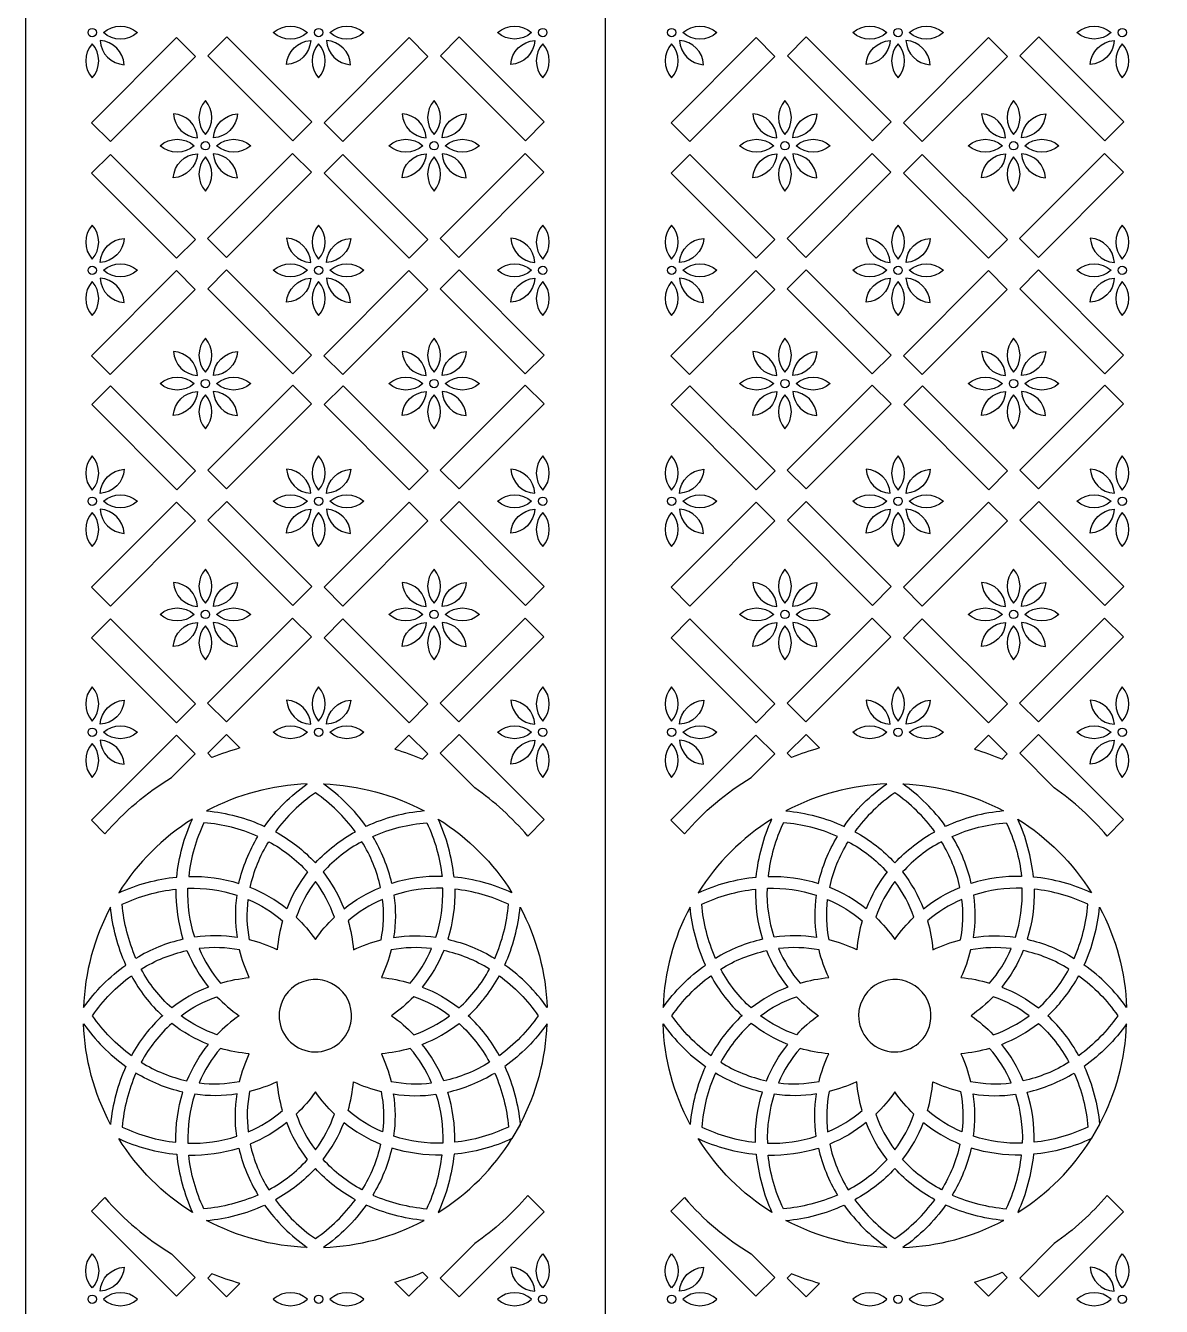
# Model space of a CAD drawing. Header units: millimetres. Extents: x 0 to 1000, y 0 to 2000.
# Drawn here: x 0 to 490, y 875 to 1427 of the extents above; entities that cross this region are included whole.
import ezdxf

# ---------------------------------------------------------------- set-up
doc = ezdxf.new("R2010")
doc.units = ezdxf.units.MM
doc.layers.add('Image', color=70, linetype='Continuous')

msp = doc.modelspace()

# ---------------------------------------------------------------- linework, layer by layer
at = {"layer": 'Image'}
for points in [[(250, 2000), (0, 2000), (0, 0), (250, 0), (500, 0), (750, 0), (1000, 0), (1000, 2000), (750, 2000), (500, 2000)], [(28.45, 1385.32), (36.55, 1377.23), (73.24, 1413.92), (65.14, 1422.01)], [(123.45, 1385.62), (115.35, 1377.52), (78.66, 1414.21), (86.76, 1422.31)], [(128.77, 1385.32), (136.86, 1377.23), (173.55, 1413.92), (165.46, 1422.01)], [(223.76, 1385.62), (215.67, 1377.52), (178.98, 1414.21), (187.07, 1422.31)], [(278.45, 1385.32), (286.55, 1377.23), (323.24, 1413.92), (315.14, 1422.01)], [(373.45, 1385.62), (365.35, 1377.52), (328.66, 1414.21), (336.76, 1422.31)], [(378.77, 1385.32), (386.86, 1377.23), (423.55, 1413.92), (415.46, 1422.01)], [(473.76, 1385.62), (465.67, 1377.52), (428.98, 1414.21), (437.07, 1422.31)], [(28.45, 1363.56), (36.55, 1371.66), (73.24, 1334.97), (65.14, 1326.87)], [(123.3, 1363.9), (115.21, 1371.99), (78.52, 1335.3), (86.61, 1327.21)], [(128.77, 1363.56), (136.86, 1371.66), (173.55, 1334.97), (165.46, 1326.87)], [(223.62, 1363.9), (215.52, 1371.99), (178.83, 1335.3), (186.92, 1327.21)], [(278.45, 1363.56), (286.55, 1371.66), (323.24, 1334.97), (315.14, 1326.87)], [(373.3, 1363.9), (365.21, 1371.99), (328.52, 1335.3), (336.61, 1327.21)], [(378.77, 1363.56), (386.86, 1371.66), (423.55, 1334.97), (415.46, 1326.87)], [(473.62, 1363.9), (465.52, 1371.99), (428.83, 1335.3), (436.92, 1327.21)], [(28.38, 1284.78), (36.47, 1276.68), (73.17, 1313.37), (65.07, 1321.47)], [(123.38, 1285.07), (115.28, 1276.98), (78.59, 1313.67), (86.68, 1321.76)], [(128.69, 1284.78), (136.79, 1276.68), (173.48, 1313.37), (165.38, 1321.47)], [(223.69, 1285.07), (215.59, 1276.98), (178.9, 1313.67), (187, 1321.76)], [(278.38, 1284.78), (286.47, 1276.68), (323.17, 1313.37), (315.07, 1321.47)], [(373.38, 1285.07), (365.28, 1276.98), (328.59, 1313.67), (336.68, 1321.76)], [(378.69, 1284.78), (386.79, 1276.68), (423.48, 1313.37), (415.38, 1321.47)], [(473.69, 1285.07), (465.59, 1276.98), (428.9, 1313.67), (437, 1321.76)], [(28.53, 1263.65), (36.62, 1271.74), (73.31, 1235.05), (65.22, 1226.96)], [(123.38, 1263.99), (115.28, 1272.08), (78.59, 1235.39), (86.68, 1227.3)], [(128.84, 1263.65), (136.93, 1271.74), (173.62, 1235.05), (165.53, 1226.96)], [(223.69, 1263.99), (215.59, 1272.08), (178.9, 1235.39), (187, 1227.3)], [(278.53, 1263.65), (286.62, 1271.74), (323.31, 1235.05), (315.22, 1226.96)], [(373.38, 1263.99), (365.28, 1272.08), (328.59, 1235.39), (336.68, 1227.3)], [(378.84, 1263.65), (386.93, 1271.74), (423.62, 1235.05), (415.53, 1226.96)], [(473.69, 1263.99), (465.59, 1272.08), (428.9, 1235.39), (437, 1227.3)], [(28.45, 1184.86), (36.55, 1176.77), (73.24, 1213.46), (65.14, 1221.56)], [(123.45, 1185.16), (115.35, 1177.06), (78.66, 1213.75), (86.76, 1221.85)], [(128.77, 1184.86), (136.86, 1176.77), (173.55, 1213.46), (165.46, 1221.56)], [(223.76, 1185.16), (215.67, 1177.06), (178.98, 1213.75), (187.07, 1221.85)], [(278.45, 1184.86), (286.55, 1176.77), (323.24, 1213.46), (315.14, 1221.56)], [(373.45, 1185.16), (365.35, 1177.06), (328.66, 1213.75), (336.76, 1221.85)], [(378.77, 1184.86), (386.86, 1176.77), (423.55, 1213.46), (415.46, 1221.56)], [(473.76, 1185.16), (465.67, 1177.06), (428.98, 1213.75), (437.07, 1221.85)], [(28.45, 1163.1), (36.55, 1171.2), (73.24, 1134.51), (65.14, 1126.41)], [(123.3, 1163.44), (115.21, 1171.54), (78.52, 1134.85), (86.61, 1126.75)], [(128.77, 1163.1), (136.86, 1171.2), (173.55, 1134.51), (165.46, 1126.41)], [(223.62, 1163.44), (215.52, 1171.54), (178.83, 1134.85), (186.92, 1126.75)], [(278.45, 1163.1), (286.55, 1171.2), (323.24, 1134.51), (315.14, 1126.41)], [(373.3, 1163.44), (365.21, 1171.54), (328.52, 1134.85), (336.61, 1126.75)], [(378.77, 1163.1), (386.86, 1171.2), (423.55, 1134.51), (415.46, 1126.41)], [(473.62, 1163.44), (465.52, 1171.54), (428.83, 1134.85), (436.92, 1126.75)], [(92.13, 1000), (92.11, 1000)], [(157.88, 1000), (157.87, 1000)], [(342.13, 1000), (342.11, 1000)], [(407.88, 1000), (407.87, 1000)], [(209.82, 946.95), (209.86, 946.98), (213.36, 953.04), (213.35, 953.1)], [(459.82, 946.95), (459.86, 946.98), (463.36, 953.04), (463.35, 953.1)], [(78.04, 911.65), (78.02, 911.65)], [(171.95, 911.65), (171.98, 911.65)], [(328.04, 911.65), (328.02, 911.65)], [(421.95, 911.65), (421.98, 911.65)]]:
    msp.add_lwpolyline(points, close=True, dxfattribs=at)
msp.add_lwpolyline([(250, 2000), (250, 0)], dxfattribs=at)
for points in [[(33.55, 1424.19, -0.380423), (48.26, 1424.19, -0.380423)], [(106.87, 1424.19, -0.380423), (121.58, 1424.19, -0.380423)], [(131.24, 1424.19, -0.380423), (145.95, 1424.19, -0.380423)], [(203.59, 1424.19, -0.380423), (218.29, 1424.19, -0.380423)], [(283.55, 1424.19, -0.380423), (298.26, 1424.19, -0.380423)], [(356.87, 1424.19, -0.380423), (371.58, 1424.19, -0.380423)], [(381.24, 1424.19, -0.380423), (395.95, 1424.19, -0.380423)], [(453.59, 1424.19, -0.380423), (468.29, 1424.19, -0.380423)], [(42.51, 1410.34, 0.380423), (32.13, 1420.76, 0.380423)], [(122.99, 1420.78, -0.380423), (112.57, 1410.4, -0.380423)], [(140.2, 1410.34, 0.380423), (129.82, 1420.76, 0.380423)], [(219.7, 1420.78, -0.380423), (209.28, 1410.4, -0.380423)], [(292.51, 1410.34, 0.380423), (282.13, 1420.76, 0.380423)], [(372.99, 1420.78, -0.380423), (362.57, 1410.4, -0.380423)], [(390.2, 1410.34, 0.380423), (379.82, 1420.76, 0.380423)], [(469.7, 1420.78, -0.380423), (459.28, 1410.4, -0.380423)], [(28.72, 1419.35, 0.380423), (28.72, 1404.65, 0.380423)], [(126.41, 1419.35, 0.380423), (126.41, 1404.65, 0.380423)], [(223.13, 1419.35, 0.380423), (223.13, 1404.65, 0.380423)], [(278.72, 1419.35, 0.380423), (278.72, 1404.65, 0.380423)], [(376.41, 1419.35, 0.380423), (376.41, 1404.65, 0.380423)], [(473.13, 1419.35, 0.380423), (473.13, 1404.65, 0.380423)], [(77.57, 1394.88, 0.380423), (77.57, 1380.17, 0.380423)], [(176.23, 1394.88, 0.380423), (176.23, 1380.17, 0.380423)], [(327.57, 1394.88, 0.380423), (327.57, 1380.17, 0.380423)], [(426.23, 1394.88, 0.380423), (426.23, 1380.17, 0.380423)], [(74.16, 1378.76, 0.380423), (63.78, 1389.18, 0.380423)], [(91.41, 1389.13, -0.380423), (80.99, 1378.75, -0.380423)], [(172.82, 1378.76, 0.380423), (162.45, 1389.18, 0.380423)], [(190.08, 1389.13, -0.380423), (179.66, 1378.75, -0.380423)], [(324.16, 1378.76, 0.380423), (313.78, 1389.18, 0.380423)], [(341.41, 1389.13, -0.380423), (330.99, 1378.75, -0.380423)], [(422.82, 1378.76, 0.380423), (412.45, 1389.18, 0.380423)], [(440.08, 1389.13, -0.380423), (429.66, 1378.75, -0.380423)], [(58.03, 1375.34, -0.380423), (72.73, 1375.34, -0.380423)], [(82.4, 1375.34, -0.380423), (97.1, 1375.34, -0.380423)], [(156.7, 1375.34, -0.380423), (171.4, 1375.34, -0.380423)], [(181.07, 1375.34, -0.380423), (195.77, 1375.34, -0.380423)], [(308.03, 1375.34, -0.380423), (322.73, 1375.34, -0.380423)], [(332.4, 1375.34, -0.380423), (347.1, 1375.34, -0.380423)], [(406.7, 1375.34, -0.380423), (421.4, 1375.34, -0.380423)], [(431.07, 1375.34, -0.380423), (445.77, 1375.34, -0.380423)], [(74.14, 1371.93, -0.380423), (63.72, 1361.55, -0.380423)], [(77.57, 1370.51, 0.380423), (77.57, 1355.8, 0.380423)], [(91.35, 1361.5, 0.380423), (80.98, 1371.92, 0.380423)], [(172.81, 1371.93, -0.380423), (162.39, 1361.55, -0.380423)], [(176.23, 1370.51, 0.380423), (176.23, 1355.8, 0.380423)], [(190.02, 1361.5, 0.380423), (179.64, 1371.92, 0.380423)], [(324.14, 1371.93, -0.380423), (313.72, 1361.55, -0.380423)], [(327.57, 1370.51, 0.380423), (327.57, 1355.8, 0.380423)], [(341.35, 1361.5, 0.380423), (330.98, 1371.92, 0.380423)], [(422.81, 1371.93, -0.380423), (412.39, 1361.55, -0.380423)], [(426.23, 1370.51, 0.380423), (426.23, 1355.8, 0.380423)], [(440.02, 1361.5, 0.380423), (429.64, 1371.92, 0.380423)], [(28.72, 1341.15, 0.380423), (28.72, 1326.44, 0.380423)], [(126.41, 1341.15, 0.380423), (126.41, 1326.44, 0.380423)], [(223.13, 1341.15, 0.380423), (223.13, 1326.44, 0.380423)], [(278.72, 1341.15, 0.380423), (278.72, 1326.44, 0.380423)], [(376.41, 1341.15, 0.380423), (376.41, 1326.44, 0.380423)], [(473.13, 1341.15, 0.380423), (473.13, 1326.44, 0.380423)], [(42.56, 1335.4, -0.380423), (32.14, 1325.02, -0.380423)], [(123, 1325.03, 0.380423), (112.62, 1335.45, 0.380423)], [(140.26, 1335.4, -0.380423), (129.84, 1325.02, -0.380423)], [(219.72, 1325.03, 0.380423), (209.34, 1335.45, 0.380423)], [(292.56, 1335.4, -0.380423), (282.14, 1325.02, -0.380423)], [(373, 1325.03, 0.380423), (362.62, 1335.45, 0.380423)], [(390.26, 1335.4, -0.380423), (379.84, 1325.02, -0.380423)], [(469.72, 1325.03, 0.380423), (459.34, 1335.45, 0.380423)], [(33.55, 1321.61, -0.380423), (48.26, 1321.61, -0.380423)], [(106.87, 1321.61, -0.380423), (121.58, 1321.61, -0.380423)], [(131.24, 1321.61, -0.380423), (145.95, 1321.61, -0.380423)], [(203.59, 1321.61, -0.380423), (218.29, 1321.61, -0.380423)], [(283.55, 1321.61, -0.380423), (298.26, 1321.61, -0.380423)], [(356.87, 1321.61, -0.380423), (371.58, 1321.61, -0.380423)], [(381.24, 1321.61, -0.380423), (395.95, 1321.61, -0.380423)], [(453.59, 1321.61, -0.380423), (468.29, 1321.61, -0.380423)], [(28.72, 1316.78, 0.380423), (28.72, 1302.07, 0.380423)], [(42.51, 1307.77, 0.380423), (32.13, 1318.19, 0.380423)], [(122.99, 1318.2, -0.380423), (112.57, 1307.82, -0.380423)], [(126.41, 1316.78, 0.380423), (126.41, 1302.07, 0.380423)], [(140.2, 1307.77, 0.380423), (129.82, 1318.19, 0.380423)], [(219.7, 1318.2, -0.380423), (209.28, 1307.82, -0.380423)], [(223.13, 1316.78, 0.380423), (223.13, 1302.07, 0.380423)], [(278.72, 1316.78, 0.380423), (278.72, 1302.07, 0.380423)], [(292.51, 1307.77, 0.380423), (282.13, 1318.19, 0.380423)], [(372.99, 1318.2, -0.380423), (362.57, 1307.82, -0.380423)], [(376.41, 1316.78, 0.380423), (376.41, 1302.07, 0.380423)], [(390.2, 1307.77, 0.380423), (379.82, 1318.19, 0.380423)], [(469.7, 1318.2, -0.380423), (459.28, 1307.82, -0.380423)], [(473.13, 1316.78, 0.380423), (473.13, 1302.07, 0.380423)], [(77.57, 1292.3, 0.380423), (77.57, 1277.6, 0.380423)], [(176.23, 1292.3, 0.380423), (176.23, 1277.6, 0.380423)], [(327.57, 1292.3, 0.380423), (327.57, 1277.6, 0.380423)], [(426.23, 1292.3, 0.380423), (426.23, 1277.6, 0.380423)], [(74.16, 1276.19, 0.380423), (63.78, 1286.61, 0.380423)], [(91.41, 1286.55, -0.380423), (80.99, 1276.17, -0.380423)], [(172.82, 1276.19, 0.380423), (162.45, 1286.61, 0.380423)], [(190.08, 1286.55, -0.380423), (179.66, 1276.17, -0.380423)], [(324.16, 1276.19, 0.380423), (313.78, 1286.61, 0.380423)], [(341.41, 1286.55, -0.380423), (330.99, 1276.17, -0.380423)], [(422.82, 1276.19, 0.380423), (412.45, 1286.61, 0.380423)], [(440.08, 1286.55, -0.380423), (429.66, 1276.17, -0.380423)], [(58.03, 1272.76, -0.380423), (72.73, 1272.76, -0.380423)], [(82.4, 1272.76, -0.380423), (97.1, 1272.76, -0.380423)], [(156.7, 1272.76, -0.380423), (171.4, 1272.76, -0.380423)], [(181.07, 1272.76, -0.380423), (195.77, 1272.76, -0.380423)], [(308.03, 1272.76, -0.380423), (322.73, 1272.76, -0.380423)], [(332.4, 1272.76, -0.380423), (347.1, 1272.76, -0.380423)], [(406.7, 1272.76, -0.380423), (421.4, 1272.76, -0.380423)], [(431.07, 1272.76, -0.380423), (445.77, 1272.76, -0.380423)], [(74.14, 1269.35, -0.380423), (63.72, 1258.98, -0.380423)], [(77.57, 1267.93, 0.380423), (77.57, 1253.23, 0.380423)], [(91.35, 1258.92, 0.380423), (80.98, 1269.34, 0.380423)], [(172.81, 1269.35, -0.380423), (162.39, 1258.98, -0.380423)], [(176.23, 1267.93, 0.380423), (176.23, 1253.23, 0.380423)], [(190.02, 1258.92, 0.380423), (179.64, 1269.34, 0.380423)], [(324.14, 1269.35, -0.380423), (313.72, 1258.98, -0.380423)], [(327.57, 1267.93, 0.380423), (327.57, 1253.23, 0.380423)], [(341.35, 1258.92, 0.380423), (330.98, 1269.34, 0.380423)], [(422.81, 1269.35, -0.380423), (412.39, 1258.98, -0.380423)], [(426.23, 1267.93, 0.380423), (426.23, 1253.23, 0.380423)], [(440.02, 1258.92, 0.380423), (429.64, 1269.34, 0.380423)], [(28.72, 1241.5, 0.380423), (28.72, 1226.8, 0.380423)], [(126.41, 1241.5, 0.380423), (126.41, 1226.8, 0.380423)], [(223.13, 1241.5, 0.380423), (223.13, 1226.8, 0.380423)], [(278.72, 1241.5, 0.380423), (278.72, 1226.8, 0.380423)], [(376.41, 1241.5, 0.380423), (376.41, 1226.8, 0.380423)], [(473.13, 1241.5, 0.380423), (473.13, 1226.8, 0.380423)], [(42.56, 1235.75, -0.380423), (32.14, 1225.38, -0.380423)], [(123, 1225.39, 0.380423), (112.62, 1235.81, 0.380423)], [(140.26, 1235.75, -0.380423), (129.84, 1225.38, -0.380423)], [(219.72, 1225.39, 0.380423), (209.34, 1235.81, 0.380423)], [(292.56, 1235.75, -0.380423), (282.14, 1225.38, -0.380423)], [(373, 1225.39, 0.380423), (362.62, 1235.81, 0.380423)], [(390.26, 1235.75, -0.380423), (379.84, 1225.38, -0.380423)], [(469.72, 1225.39, 0.380423), (459.34, 1235.81, 0.380423)], [(33.55, 1221.97, -0.380423), (48.26, 1221.97, -0.380423)], [(106.87, 1221.97, -0.380423), (121.58, 1221.97, -0.380423)], [(131.24, 1221.97, -0.380423), (145.95, 1221.97, -0.380423)], [(203.59, 1221.97, -0.380423), (218.29, 1221.97, -0.380423)], [(283.55, 1221.97, -0.380423), (298.26, 1221.97, -0.380423)], [(356.87, 1221.97, -0.380423), (371.58, 1221.97, -0.380423)], [(381.24, 1221.97, -0.380423), (395.95, 1221.97, -0.380423)], [(453.59, 1221.97, -0.380423), (468.29, 1221.97, -0.380423)], [(28.72, 1217.13, 0.380423), (28.72, 1202.43, 0.380423)], [(42.51, 1208.12, 0.380423), (32.13, 1218.54, 0.380423)], [(122.99, 1218.56, -0.380423), (112.57, 1208.18, -0.380423)], [(126.41, 1217.13, 0.380423), (126.41, 1202.43, 0.380423)], [(140.2, 1208.12, 0.380423), (129.82, 1218.54, 0.380423)], [(219.7, 1218.56, -0.380423), (209.28, 1208.18, -0.380423)], [(223.13, 1217.13, 0.380423), (223.13, 1202.43, 0.380423)], [(278.72, 1217.13, 0.380423), (278.72, 1202.43, 0.380423)], [(292.51, 1208.12, 0.380423), (282.13, 1218.54, 0.380423)], [(372.99, 1218.56, -0.380423), (362.57, 1208.18, -0.380423)], [(376.41, 1217.13, 0.380423), (376.41, 1202.43, 0.380423)], [(390.2, 1208.12, 0.380423), (379.82, 1218.54, 0.380423)], [(469.7, 1218.56, -0.380423), (459.28, 1208.18, -0.380423)], [(473.13, 1217.13, 0.380423), (473.13, 1202.43, 0.380423)], [(77.57, 1192.66, 0.380423), (77.57, 1177.95, 0.380423)], [(176.23, 1192.66, 0.380423), (176.23, 1177.95, 0.380423)], [(327.57, 1192.66, 0.380423), (327.57, 1177.95, 0.380423)], [(426.23, 1192.66, 0.380423), (426.23, 1177.95, 0.380423)], [(74.16, 1176.54, 0.380423), (63.78, 1186.96, 0.380423)], [(91.41, 1186.91, -0.380423), (80.99, 1176.53, -0.380423)], [(172.82, 1176.54, 0.380423), (162.45, 1186.96, 0.380423)], [(190.08, 1186.91, -0.380423), (179.66, 1176.53, -0.380423)], [(324.16, 1176.54, 0.380423), (313.78, 1186.96, 0.380423)], [(341.41, 1186.91, -0.380423), (330.99, 1176.53, -0.380423)], [(422.82, 1176.54, 0.380423), (412.45, 1186.96, 0.380423)], [(440.08, 1186.91, -0.380423), (429.66, 1176.53, -0.380423)], [(58.03, 1173.12, -0.380423), (72.73, 1173.12, -0.380423)], [(82.4, 1173.12, -0.380423), (97.1, 1173.12, -0.380423)], [(156.7, 1173.12, -0.380423), (171.4, 1173.12, -0.380423)], [(181.07, 1173.12, -0.380423), (195.77, 1173.12, -0.380423)], [(308.03, 1173.12, -0.380423), (322.73, 1173.12, -0.380423)], [(332.4, 1173.12, -0.380423), (347.1, 1173.12, -0.380423)], [(406.7, 1173.12, -0.380423), (421.4, 1173.12, -0.380423)], [(431.07, 1173.12, -0.380423), (445.77, 1173.12, -0.380423)], [(74.14, 1169.71, -0.380423), (63.72, 1159.33, -0.380423)], [(77.57, 1168.29, 0.380423), (77.57, 1153.58, 0.380423)], [(91.35, 1159.28, 0.380423), (80.98, 1169.7, 0.380423)], [(172.81, 1169.71, -0.380423), (162.39, 1159.33, -0.380423)], [(176.23, 1168.29, 0.380423), (176.23, 1153.58, 0.380423)], [(190.02, 1159.28, 0.380423), (179.64, 1169.7, 0.380423)], [(324.14, 1169.71, -0.380423), (313.72, 1159.33, -0.380423)], [(327.57, 1168.29, 0.380423), (327.57, 1153.58, 0.380423)], [(341.35, 1159.28, 0.380423), (330.98, 1169.7, 0.380423)], [(422.81, 1169.71, -0.380423), (412.39, 1159.33, -0.380423)], [(426.23, 1168.29, 0.380423), (426.23, 1153.58, 0.380423)], [(440.02, 1159.28, 0.380423), (429.64, 1169.7, 0.380423)], [(28.72, 1141.86, 0.380423), (28.72, 1127.15, 0.380423)], [(126.41, 1141.86, 0.380423), (126.41, 1127.15, 0.380423)], [(223.13, 1141.86, 0.380423), (223.13, 1127.15, 0.380423)], [(278.72, 1141.86, 0.380423), (278.72, 1127.15, 0.380423)], [(376.41, 1141.86, 0.380423), (376.41, 1127.15, 0.380423)], [(473.13, 1141.86, 0.380423), (473.13, 1127.15, 0.380423)], [(42.56, 1136.11, -0.380423), (32.14, 1125.73, -0.380423)], [(123, 1125.74, 0.380423), (112.62, 1136.16, 0.380423)], [(140.26, 1136.11, -0.380423), (129.84, 1125.73, -0.380423)], [(219.72, 1125.74, 0.380423), (209.34, 1136.16, 0.380423)], [(292.56, 1136.11, -0.380423), (282.14, 1125.73, -0.380423)], [(373, 1125.74, 0.380423), (362.62, 1136.16, 0.380423)], [(390.26, 1136.11, -0.380423), (379.84, 1125.73, -0.380423)], [(469.72, 1125.74, 0.380423), (459.34, 1136.16, 0.380423)], [(33.55, 1122.32, -0.380423), (48.26, 1122.32, -0.380423)], [(106.87, 1122.32, -0.380423), (121.58, 1122.32, -0.380423)], [(131.24, 1122.32, -0.380423), (145.95, 1122.32, -0.380423)], [(203.59, 1122.32, -0.380423), (218.29, 1122.32, -0.380423)], [(283.55, 1122.32, -0.380423), (298.26, 1122.32, -0.380423)], [(356.87, 1122.32, -0.380423), (371.58, 1122.32, -0.380423)], [(381.24, 1122.32, -0.380423), (395.95, 1122.32, -0.380423)], [(453.59, 1122.32, -0.380423), (468.29, 1122.32, -0.380423)], [(28.72, 1117.49, 0.380423), (28.72, 1102.78, 0.380423)], [(34.22, 1078.48, -0.078854), (62.98, 1102.73), (73.17, 1112.92), (65.07, 1121.01), (28.38, 1084.32)], [(42.51, 1108.48, 0.380423), (32.13, 1118.9, 0.380423)], [(80.4, 1111.4), (78.59, 1113.21), (86.69, 1121.3), (92.48, 1115.51, 0.026605)], [(159.35, 1114.98, -0.026406), (171.28, 1110.72), (173.48, 1112.92), (165.38, 1121.01)], [(193.78, 1098.33), (178.9, 1113.21), (187, 1121.3), (223.69, 1084.61), (216.6, 1077.52, 0.064603)], [(219.7, 1118.91, -0.380423), (209.28, 1108.53, -0.380423)], [(223.13, 1117.49, 0.380423), (223.13, 1102.78, 0.380423)], [(278.72, 1117.49, 0.380423), (278.72, 1102.78, 0.380423)], [(284.22, 1078.48, -0.078854), (312.98, 1102.73), (323.17, 1112.92), (315.07, 1121.01), (278.38, 1084.32)], [(292.51, 1108.48, 0.380423), (282.13, 1118.9, 0.380423)], [(330.4, 1111.4), (328.59, 1113.21), (336.69, 1121.3), (342.48, 1115.51, 0.026605)], [(409.35, 1114.98, -0.026406), (421.28, 1110.72), (423.48, 1112.92), (415.38, 1121.01)], [(443.78, 1098.33), (428.9, 1113.21), (437, 1121.3), (473.69, 1084.61), (466.6, 1077.52, 0.064603)], [(469.7, 1118.91, -0.380423), (459.28, 1108.53, -0.380423)], [(473.13, 1117.49, 0.380423), (473.13, 1102.78, 0.380423)], [(103.1, 1081.7, -0.087936), (121.51, 1100, 0.112821), (78.04, 1088.34, -0.086237)], [(146.9, 1081.7, 0.08419), (128.49, 1100, -0.113373), (171.95, 1088.34, 0.084002)], [(353.1, 1081.7, -0.087936), (371.51, 1100, 0.112821), (328.04, 1088.34, -0.086237)], [(396.9, 1081.7, 0.08419), (378.49, 1100, -0.113373), (421.95, 1088.34, 0.084002)], [(125, 1065.96, -0.079607), (142.25, 1079.37, 0.084769), (125, 1096.17, 0.083305), (107.74, 1079.37, -0.082862)], [(375, 1065.96, -0.079607), (392.25, 1079.37, 0.084769), (375, 1096.17, 0.083305), (357.74, 1079.37, -0.082862)], [(65.18, 1059.8, -0.081098), (71.96, 1084.85, 0.11412), (40.18, 1053.04, -0.083971)], [(76.91, 1083.27, 0.083916), (70.36, 1060.1, -0.08153), (92, 1057.1, -0.080788), (100.24, 1077.37, 0.082298), (76.92, 1083.27)], [(173.08, 1083.27), (173.09, 1083.27, -0.083911), (179.64, 1060.1, 0.08156), (157.98, 1057.1, 0.080927), (149.75, 1077.37, -0.083265)], [(184.82, 1059.8, 0.080268), (178.04, 1084.85, -0.114123), (209.82, 1053.04, 0.084574)], [(315.18, 1059.8, -0.081098), (321.96, 1084.85, 0.11412), (290.18, 1053.04, -0.083971)], [(326.91, 1083.27, 0.083916), (320.36, 1060.1, -0.08153), (342, 1057.1, -0.080788), (350.24, 1077.37, 0.082298), (326.92, 1083.27)], [(423.08, 1083.27), (423.09, 1083.27, -0.083911), (429.64, 1060.1, 0.08156), (407.98, 1057.1, 0.080927), (399.75, 1077.37, -0.083265)], [(434.82, 1059.8, 0.080268), (428.04, 1084.85, -0.114123), (459.82, 1053.04, 0.084574)], [(112.63, 1046.14, 0.073885), (96.89, 1055.36, -0.086721), (104.89, 1075.09, -0.08584), (121.64, 1062.02, 0.071048)], [(137.36, 1046.14, -0.075094), (153.11, 1055.36, 0.084928), (145.11, 1075.09, 0.087344), (128.34, 1062.02, -0.072844)], [(362.63, 1046.14, 0.073885), (346.89, 1055.36, -0.086721), (354.89, 1075.09, -0.08584), (371.64, 1062.02, 0.071048)], [(387.36, 1046.14, -0.075094), (403.11, 1055.36, 0.084928), (395.11, 1075.09, 0.087344), (378.34, 1062.02, -0.072844)], [(125, 1032.91, -0.050941), (133.22, 1042.5, 0.079276), (125, 1057.93, 0.079022), (116.78, 1042.5, -0.045588)], [(375, 1032.91, -0.050941), (383.22, 1042.5, 0.079276), (375, 1057.93, 0.079022), (366.78, 1042.5, -0.045588)], [(41.71, 1048.07, -0.083247), (64.87, 1054.61, 0.080899), (67.88, 1032.98, 0.081464), (47.62, 1024.74, -0.083622), (41.7, 1048.07), (41.71, 1048.07)], [(91.22, 1033.75, 0.07631), (72.96, 1033.89, -0.08445), (70.01, 1054.96, -0.088419), (91.08, 1052.02, 0.072787)], [(108.55, 1028.49, 0.050812), (96.63, 1032.68, -0.077144), (96.02, 1050.16, -0.078335), (110.86, 1040.92, 0.048493)], [(141.45, 1028.49, -0.050812), (153.37, 1032.68, 0.079685), (153.97, 1050.16, 0.076342), (139.13, 1040.92, -0.044011)], [(158.77, 1033.75, -0.075271), (177.04, 1033.89, 0.083371), (179.99, 1054.96, 0.088435), (158.91, 1052.02, -0.073218)], [(208.28, 1048.07, 0.083256), (185.12, 1054.61, -0.08248), (182.12, 1032.98, -0.079997), (202.38, 1024.74, 0.085105), (208.29, 1048.07), (208.28, 1048.07)], [(291.71, 1048.07, -0.083247), (314.87, 1054.61, 0.080899), (317.88, 1032.98, 0.081464), (297.62, 1024.74, -0.083622), (291.7, 1048.07), (291.71, 1048.07)], [(341.22, 1033.75, 0.07631), (322.96, 1033.89, -0.08445), (320.01, 1054.96, -0.088419), (341.08, 1052.02, 0.072787)], [(358.55, 1028.49, 0.050812), (346.63, 1032.68, -0.077144), (346.02, 1050.16, -0.078335), (360.86, 1040.92, 0.048493)], [(391.45, 1028.49, -0.050812), (403.37, 1032.68, 0.079685), (403.97, 1050.16, 0.076342), (389.13, 1040.92, -0.044011)], [(408.77, 1033.75, -0.075271), (427.04, 1033.89, 0.083371), (429.99, 1054.96, 0.088435), (408.91, 1052.02, -0.073218)], [(458.28, 1048.07, 0.083256), (435.12, 1054.61, -0.08248), (432.12, 1032.98, -0.079997), (452.38, 1024.74, 0.085105), (458.29, 1048.07), (458.28, 1048.07)], [(43.29, 1021.87, -0.082706), (36.65, 1046.9, 0.114709), (25, 1003.48, -0.084694)], [(206.71, 1021.87, 0.082708), (213.35, 1046.9, -0.11409), (225, 1003.48, 0.086367)], [(293.29, 1021.87, -0.082706), (286.65, 1046.9, 0.114709), (275, 1003.48, -0.084694)], [(456.71, 1021.87, 0.082708), (463.35, 1046.9, -0.11409), (475, 1003.48, 0.086367)], [(78.88, 1012.35, 0.074682), (63.01, 1003.33, -0.086213), (49.9, 1020.09, -0.087981), (69.62, 1028.08, 0.073781)], [(96.51, 1016.44, -0.048812), (92.3, 1028.35, 0.078256), (74.82, 1028.95, 0.076175), (84.09, 1014.1, -0.045822)], [(153.49, 1016.44, -0.048055), (165.91, 1014.1, 0.079633), (175.17, 1028.95, 0.078281), (157.68, 1028.35, -0.047827)], [(171.12, 1012.35, -0.073061), (186.99, 1003.33, 0.085577), (200.1, 1020.09, 0.088501), (180.37, 1028.08, -0.074862)], [(328.88, 1012.35, 0.074682), (313.01, 1003.33, -0.086213), (299.9, 1020.09, -0.087981), (319.62, 1028.08, 0.073781)], [(346.51, 1016.44, -0.048812), (342.3, 1028.35, 0.078256), (324.82, 1028.95, 0.076175), (334.09, 1014.1, -0.045822)], [(403.49, 1016.44, -0.048055), (415.91, 1014.1, 0.079633), (425.17, 1028.95, 0.078281), (407.68, 1028.35, -0.047827)], [(421.12, 1012.35, -0.073061), (436.99, 1003.33, 0.085577), (450.1, 1020.09, 0.088501), (430.37, 1028.08, -0.074862)], [(59.04, 1000, 0.082035), (45.62, 982.75, -0.082544), (28.83, 1000, -0.085203), (45.62, 1017.24, 0.083297)], [(198.37, 1008.09, 0.043464), (204.38, 1017.24, -0.082859), (221.16, 1000, -0.083595), (204.38, 982.75, 0.082159), (190.96, 1000, 0.043742), (196.64, 1005.96, 0.007272)], [(309.04, 1000, 0.082035), (295.62, 982.75, -0.082544), (278.83, 1000, -0.085203), (295.62, 1017.24, 0.083297)], [(448.37, 1008.09, 0.043464), (454.38, 1017.24, -0.082859), (471.16, 1000, -0.083595), (454.38, 982.75, 0.082159), (440.96, 1000, 0.043742), (446.64, 1005.96, 0.007272)], [(109.37, 1000.09, 0.900636), (140.28, 996.71, 1.008716), (109.66, 1002.98, 0.047635)], [(359.37, 1000.09, 0.900636), (390.28, 996.71, 1.008716), (359.66, 1002.98, 0.047635)], [(92.11, 1000, 0.048919), (82.51, 991.78, -0.078861), (67.09, 1000, -0.079741), (82.51, 1008.2, 0.045638)], [(157.88, 1000, -0.049463), (167.49, 991.78, 0.079793), (182.91, 1000, 0.078811), (167.49, 1008.2, -0.04484)], [(342.11, 1000, 0.048919), (332.51, 991.78, -0.078861), (317.09, 1000, -0.079741), (332.51, 1008.2, 0.045638)], [(407.88, 1000, -0.049463), (417.49, 991.78, 0.079793), (432.91, 1000, 0.078811), (417.49, 1008.2, -0.04484)], [(43.29, 978.12, 0.082843), (36.65, 953.1, -0.114304), (25, 996.51, 0.086221)], [(78.88, 987.64, -0.074663), (63.01, 996.67, 0.085813), (49.9, 979.9, 0.08586), (69.62, 971.91, -0.07289)], [(59.06, 999.98, 2.504584), (59.04, 1000, -0.424762), (59.06, 1000.01)], [(67.09, 1000, 1.052268), (67.07, 999.99)], [(171.12, 987.64, 0.073045), (186.99, 996.67, -0.085813), (200.1, 979.9, -0.087065), (180.37, 971.91, 0.074387)], [(206.71, 978.12, -0.082845), (213.35, 953.1, 0.113683), (225, 996.51, -0.084693)], [(293.29, 978.12, 0.082843), (286.65, 953.1, -0.114304), (275, 996.51, 0.086221)], [(328.88, 987.64, -0.074663), (313.01, 996.67, 0.085813), (299.9, 979.9, 0.08586), (319.62, 971.91, -0.07289)], [(309.06, 999.98, 2.504584), (309.04, 1000, -0.424762), (309.06, 1000.01)], [(317.09, 1000, 1.052268), (317.07, 999.99)], [(421.12, 987.64, 0.073045), (436.99, 996.67, -0.085813), (450.1, 979.9, -0.087065), (430.37, 971.91, 0.074387)], [(456.71, 978.12, -0.082845), (463.35, 953.1, 0.113683), (475, 996.51, -0.084693)], [(96.51, 983.55, -0.047568), (84.09, 985.89, 0.078206), (74.82, 971.04, 0.078417), (92.3, 971.63, -0.048056)], [(153.49, 983.55, -0.045161), (157.68, 971.63, 0.078318), (175.17, 971.04, 0.079453), (165.91, 985.89, -0.04619)], [(346.51, 983.55, -0.047568), (334.09, 985.89, 0.078206), (324.82, 971.04, 0.078417), (342.3, 971.63, -0.048056)], [(403.49, 983.55, -0.045161), (407.68, 971.63, 0.078318), (425.17, 971.04, 0.079453), (415.91, 985.89, -0.04619)], [(41.71, 951.92, 0.083242), (64.87, 945.38, -0.083441), (67.88, 967.02, -0.081666), (47.62, 975.26, 0.085093), (41.7, 951.92), (41.71, 951.92)], [(208.28, 951.92, -0.083251), (185.12, 945.38, 0.081746), (182.12, 967.02, 0.080006), (202.38, 975.26, -0.083255), (208.29, 951.92), (208.28, 951.92)], [(291.71, 951.92, 0.083242), (314.87, 945.38, -0.083441), (317.88, 967.02, -0.081666), (297.62, 975.26, 0.085093), (291.7, 951.92), (291.71, 951.92)], [(458.28, 951.92, -0.083251), (435.12, 945.38, 0.081746), (432.12, 967.02, 0.080006), (452.38, 975.26, -0.083255), (458.29, 951.92), (458.28, 951.92)], [(108.55, 971.5, -0.050796), (96.63, 967.31, 0.077232), (96.02, 949.83, 0.077935), (110.86, 959.07, -0.046903)], [(141.45, 971.5, 0.050218), (153.37, 967.31, -0.079768), (153.97, 949.83, -0.078973), (139.13, 959.07, 0.044371)], [(358.55, 971.5, -0.050796), (346.63, 967.31, 0.077232), (346.02, 949.83, 0.077935), (360.86, 959.07, -0.046903)], [(391.45, 971.5, 0.050218), (403.37, 967.31, -0.079768), (403.97, 949.83, -0.078973), (389.13, 959.07, 0.044371)], [(91.22, 966.24, -0.075303), (72.96, 966.1, 0.085608), (70.01, 945.03, 0.087882), (91.08, 947.98, -0.072747)], [(125, 967.08, -0.050394), (116.78, 957.5, 0.079527), (125, 942.06, 0.078684), (133.22, 957.5, -0.04622)], [(158.77, 966.24, 0.076503), (177.04, 966.1, -0.084543), (179.99, 945.03, -0.087902), (158.91, 947.98, 0.073612)], [(341.22, 966.24, -0.075303), (322.96, 966.1, 0.085608), (320.01, 945.03, 0.087882), (341.08, 947.98, -0.072747)], [(375, 967.08, -0.050394), (366.78, 957.5, 0.079527), (375, 942.06, 0.078684), (383.22, 957.5, -0.04622)], [(408.77, 966.24, 0.076503), (427.04, 966.1, -0.084543), (429.99, 945.03, -0.087902), (408.91, 947.98, 0.073612)], [(36.64, 953.04, -0.192791), (36.65, 953.1)], [(112.63, 953.86, -0.074398), (96.89, 944.63, 0.084743), (104.89, 924.9, 0.087919), (121.64, 937.98, -0.073739)], [(137.36, 953.86, 0.072687), (153.11, 944.63, -0.086419), (145.11, 924.9, -0.086761), (128.34, 937.98, 0.072627)], [(286.64, 953.04, -0.192791), (286.65, 953.1)], [(362.63, 953.86, -0.074398), (346.89, 944.63, 0.084743), (354.89, 924.9, 0.087919), (371.64, 937.98, -0.073739)], [(387.36, 953.86, 0.072687), (403.11, 944.63, -0.086419), (395.11, 924.9, -0.086761), (378.34, 937.98, 0.072627)], [(65.18, 940.2, 0.080015), (71.96, 915.15, -0.114337), (40.18, 946.95, 0.084895)], [(184.82, 940.2, -0.080773), (178.04, 915.15, 0.114341), (209.82, 946.95, -0.084089)], [(315.18, 940.2, 0.080015), (321.96, 915.15, -0.114337), (290.18, 946.95, 0.084895)], [(434.82, 940.2, -0.080773), (428.04, 915.15, 0.114341), (459.82, 946.95, -0.084089)], [(76.92, 916.72), (76.91, 916.72, -0.084991), (70.36, 939.89, 0.081531), (92, 942.89, 0.079193), (100.24, 922.63, -0.084137)], [(173.08, 916.72), (173.09, 916.72, 0.084987), (179.64, 939.89, -0.08183), (157.98, 942.89, -0.082401), (149.75, 922.63, 0.082214)], [(326.92, 916.72), (326.91, 916.72, -0.084991), (320.36, 939.89, 0.081531), (342, 942.89, 0.079193), (350.24, 922.63, -0.084137)], [(423.08, 916.72), (423.09, 916.72, 0.084987), (429.64, 939.89, -0.08183), (407.98, 942.89, -0.082401), (399.75, 922.63, 0.082214)], [(125, 934.03, -0.081693), (107.74, 920.62, 0.083989), (125, 903.83, 0.083748), (142.25, 920.62, -0.081537)], [(375, 934.03, -0.081693), (357.74, 920.62, 0.083989), (375, 903.83, 0.083748), (392.25, 920.62, -0.081537)], [(34.22, 921.52, 0.078854), (62.98, 897.27), (73.17, 887.08), (65.07, 878.99), (28.38, 915.68)], [(103.1, 918.29, 0.083886), (121.51, 900, -0.113074), (78.04, 911.65, 0.086244)], [(146.9, 918.29, -0.086888), (128.49, 900, 0.113625), (171.95, 911.65, -0.084008)], [(193.78, 901.67), (178.9, 886.79), (187, 878.7), (223.69, 915.39), (216.6, 922.48, -0.064603)], [(284.22, 921.52, 0.078854), (312.98, 897.27), (323.17, 887.08), (315.07, 878.99), (278.38, 915.68)], [(353.1, 918.29, 0.083886), (371.51, 900, -0.113074), (328.04, 911.65, 0.086244)], [(396.9, 918.29, -0.086888), (378.49, 900, 0.113625), (421.95, 911.65, -0.084008)], [(443.78, 901.67), (428.9, 886.79), (437, 878.7), (473.69, 915.39), (466.6, 922.48, -0.064603)], [(28.72, 882.51, -0.380423), (28.72, 897.22, -0.380423)], [(223.13, 882.51, -0.380423), (223.13, 897.22, -0.380423)], [(278.72, 882.51, -0.380423), (278.72, 897.22, -0.380423)], [(473.13, 882.51, -0.380423), (473.13, 897.22, -0.380423)], [(42.51, 891.52, -0.380423), (32.13, 881.1, -0.380423)], [(219.7, 881.09, 0.380423), (209.28, 891.47, 0.380423)], [(292.51, 891.52, -0.380423), (282.13, 881.1, -0.380423)], [(469.7, 881.09, 0.380423), (459.28, 891.47, 0.380423)], [(80.4, 888.6), (78.59, 886.79), (86.69, 878.7), (92.48, 884.49, -0.026605)], [(159.35, 885.02, 0.026406), (171.28, 889.28), (173.48, 887.08), (165.38, 878.99)], [(330.4, 888.6), (328.59, 886.79), (336.69, 878.7), (342.48, 884.49, -0.026605)], [(409.35, 885.02, 0.026406), (421.28, 889.28), (423.48, 887.08), (415.38, 878.99)], [(33.55, 877.68, 0.380423), (48.26, 877.68, 0.380423)], [(106.87, 877.68, 0.380423), (121.58, 877.68, 0.380423)], [(131.24, 877.68, 0.380423), (145.95, 877.68, 0.380423)], [(203.59, 877.68, 0.380423), (218.29, 877.68, 0.380423)], [(283.55, 877.68, 0.380423), (298.26, 877.68, 0.380423)], [(356.87, 877.68, 0.380423), (371.58, 877.68, 0.380423)], [(381.24, 877.68, 0.380423), (395.95, 877.68, 0.380423)], [(453.59, 877.68, 0.380423), (468.29, 877.68, 0.380423)]]:
    msp.add_lwpolyline(points, format="xyb", close=True, dxfattribs=at)
for centre in [(28.72, 1424.19), (126.41, 1424.19), (223.13, 1424.19), (278.72, 1424.19), (376.41, 1424.19), (473.13, 1424.19), (77.57, 1375.34), (176.23, 1375.34), (327.57, 1375.34), (426.23, 1375.34), (28.72, 1321.61), (126.41, 1321.61), (223.13, 1321.61), (278.72, 1321.61), (376.41, 1321.61), (473.13, 1321.61), (77.57, 1272.76), (176.23, 1272.76), (327.57, 1272.76), (426.23, 1272.76), (28.72, 1221.97), (126.41, 1221.97), (223.13, 1221.97), (278.72, 1221.97), (376.41, 1221.97), (473.13, 1221.97), (77.57, 1173.12), (176.23, 1173.12), (327.57, 1173.12), (426.23, 1173.12), (28.72, 1122.32), (126.41, 1122.32), (223.13, 1122.32), (278.72, 1122.32), (376.41, 1122.32), (473.13, 1122.32), (28.72, 877.68), (126.41, 877.68), (223.13, 877.68), (278.72, 877.68), (376.41, 877.68), (473.13, 877.68)]:
    msp.add_circle(centre, 1.79, dxfattribs=at)

doc.saveas('drawing.dxf')
